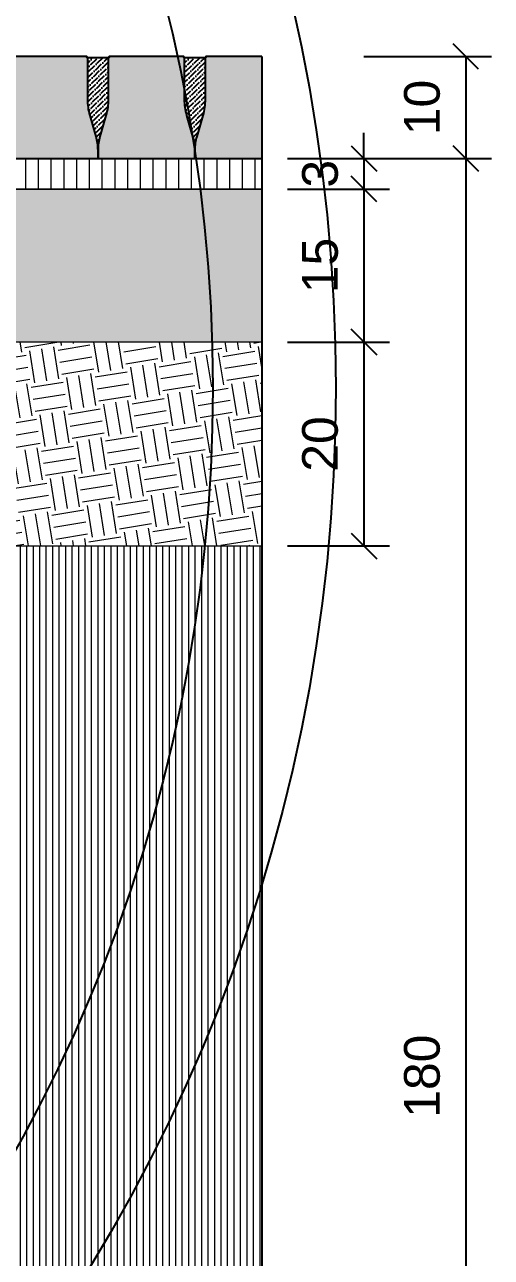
# Model space of a CAD drawing. Header units: metres. Extents: x -325 to 301, y -147 to 149.
# Drawn here: x 65.586 to 66.044, y 20.883 to 22.092 of the extents above; entities that cross this region are included whole.
import ezdxf

# ---------------------------------------------------------------- set-up
doc = ezdxf.new("R2010")
doc.units = ezdxf.units.M
doc.layers.get('Defpoints').update_dxf_attribs({"lineweight": 13})
doc.layers.add('-aux', color=50, linetype='Continuous', plot=False)
doc.layers.add('-AUX_MON', color=3, linetype='Continuous', plot=False)
doc.layers.add('0-TX-1_25', color=7, linetype='Continuous', true_color=0x3f4f7f)
doc.layers.add('EIT_3 TR sorra', color=7, linetype='Continuous', true_color=0xd8ceb0)
for name, color, linetype, lineweight, true_color in [('03-TR-Paviment_05_Open Joint Precast Pavements', 7, 'Continuous', 5, 0xb3b3b3), ('3-TR sorra granitica', 7, 'Continuous', 0, 0xf2dac9), ('3-TR tot_u', 7, 'Continuous', 5, 0x787878)]:
    doc.layers.add(name, color=color, linetype=linetype, lineweight=lineweight, true_color=true_color)
for name, color, linetype, lineweight in [('1-CM', 7, 'Continuous', 0), ('3-TR Seleccionat', 44, 'Continuous', 0), ('3-TR Tot-u', 37, 'Continuous', 0)]:
    doc.layers.add(name, color=color, linetype=linetype, lineweight=lineweight)
doc.layers.add('1-L- kodolé', color=7, linetype='Continuous')
doc.layers.add('1-SECCIÓ', color=1, linetype='Continuous')
doc.styles.get("Standard").update_dxf_attribs({"font": 'arial.ttf'})
doc.dimstyles.new('ISO-25', dxfattribs={"dimtxt": 0.1, "dimasz": 0.1, "dimexe": 0.1, "dimexo": 0.1, "dimgap": 0.1, "dimtad": 1, "dimdec": 0, "dimlfac": 100, "dimzin": 9, "dimtxsty": 'Standard', "dimblk": 'OBLIQUE', "dimcen": 0.1, "dimadec": 0, "dimazin": 0, "dimtfac": 1, "dimtdec": 0, "dimtmove": 0, "dimatfit": 3, "dimldrblk": 'OBLIQUE', "dimfxl": 1, "dimarcsym": 0})

# ---------------------------------------------------------------- blocks, each defined once
blk = doc.blocks.new('_Oblique')
at = {"color": 0, "lineweight": -2}
blk.add_line((-0.499999999995058, -0.4999999998130015), (0.500000000028669, 0.500000000163238), dxfattribs=at)
blk = doc.blocks.new('*D116')
at = {"layer": '0-TX-1_25', "color": 0, "lineweight": -2, "transparency": 16777216}
for p, q in [((65.91884178438852, 21.96043043152389), (65.91884178438852, 21.98543043152388)), ((65.8438302048072, 21.96043043152389), (65.94384178438852, 21.96043043152389)), ((65.91884178438852, 21.96043043152389), (65.91884178438852, 21.93043043076142)), ((65.84383021318634, 21.93043043076142), (65.94384178438852, 21.93043043076142)), ((65.91884178438852, 21.93043043076142), (65.91884178438852, 21.90543043076142))]:
    blk.add_line(p, q, dxfattribs=at)
at = {"layer": 'Defpoints', "color": 0, "transparency": 16777216}
for p in [(65.8188302048072, 21.96043043152389), (65.81883021318633, 21.93043043076142), (65.91884178438852, 21.93043043076142)]:
    blk.add_point(p, dxfattribs=at)
at = {"layer": '0-TX-1_25', "color": 0, "lineweight": -2, "transparency": 16777216, "xscale": 0.025, "yscale": 0.025, "zscale": 0.025}
for p, rotation in [((65.91884178438852, 21.96043043152389), 270), ((65.91884178438852, 21.93043043076142), 90)]:
    blk.add_blockref('_Oblique', p, dxfattribs=dict(at, rotation=rotation))
at = {"layer": '0-TX-1_25', "color": 0, "transparency": 16777216, "insert": (65.87595979257405, 21.94543043114263), "char_height": 0.035, "attachment_point": 5, "rotation": 90}
blk.add_mtext('3', dxfattribs=at)
blk = doc.blocks.new('*D117')
at = {"layer": '0-TX-1_25', "color": 0, "lineweight": -2, "transparency": 16777216}
for p, q in [((65.84383020480725, 21.93043043076141), (65.94383020480821, 21.93043043076141)), ((65.9188302048082, 21.93043043076141), (65.9188302048082, 21.78043021837835)), ((65.84383020480725, 21.78043021837835), (65.94383020480821, 21.78043021837835))]:
    blk.add_line(p, q, dxfattribs=at)
at = {"layer": 'Defpoints', "color": 0, "transparency": 16777216}
for p in [(65.81883020480724, 21.93043043076141), (65.81883020480724, 21.78043021837835), (65.9188302048082, 21.78043021837835)]:
    blk.add_point(p, dxfattribs=at)
at = {"layer": '0-TX-1_25', "color": 0, "lineweight": -2, "transparency": 16777216, "xscale": 0.025, "yscale": 0.025, "zscale": 0.025}
for p, rotation in [((65.9188302048082, 21.93043043076141), 90), ((65.9188302048082, 21.78043021837835), 270)]:
    blk.add_blockref('_Oblique', p, dxfattribs=dict(at, rotation=rotation))
at = {"layer": '0-TX-1_25', "color": 0, "transparency": 16777216, "insert": (65.87596015023793, 21.85543032456986), "char_height": 0.035, "attachment_point": 5, "rotation": 90}
blk.add_mtext('15', dxfattribs=at)
blk = doc.blocks.new('*D273')
at = {"layer": '0-TX-1_25', "color": 0, "lineweight": -2, "transparency": 16777216}
for p, q in [((65.91876400843456, 22.06043023768165), (66.04376400843456, 22.06043023768165)), ((66.01876400843456, 22.06043023768165), (66.01876400843456, 21.96043043152388)), ((65.91876400843456, 21.96043043152388), (66.04376400843456, 21.96043043152388))]:
    blk.add_line(p, q, dxfattribs=at)
at = {"layer": 'Defpoints', "color": 0, "transparency": 16777216}
for p in [(65.8188302048072, 22.06043023768165), (65.81883020767157, 21.96043043152388), (66.01876400843456, 21.96043043152388)]:
    blk.add_point(p, dxfattribs=at)
at = {"layer": '0-TX-1_25', "color": 0, "lineweight": -2, "transparency": 16777216, "xscale": 0.025, "yscale": 0.025, "zscale": 0.025}
for p, rotation in [((66.01876400843456, 22.06043023768165), 90), ((66.01876400843456, 21.96043043152388), 270)]:
    blk.add_blockref('_Oblique', p, dxfattribs=dict(at, rotation=rotation))
at = {"layer": '0-TX-1_25', "color": 0, "transparency": 16777216, "insert": (65.97589395386429, 22.01043033460274), "char_height": 0.035, "attachment_point": 5, "rotation": 90}
blk.add_mtext('10', dxfattribs=at)
blk = doc.blocks.new('*D274')
at = {"layer": '0-TX-1_25', "color": 0, "lineweight": -2, "transparency": 16777216}
for p, q in [((65.91876400843465, 21.96043023682924), (66.04376400843465, 21.96043023682924)), ((66.01876400843464, 21.96043023682924), (66.01876400843464, 20.16043023154279)), ((65.91876400843465, 20.16043023154279), (66.04376400843465, 20.16043023154279))]:
    blk.add_line(p, q, dxfattribs=at)
at = {"layer": 'Defpoints', "color": 0, "transparency": 16777216}
for p in [(65.81883020480724, 21.96043023682924), (64.80779410391537, 20.16043023154279), (66.01876400843464, 20.16043023154279)]:
    blk.add_point(p, dxfattribs=at)
at = {"layer": '0-TX-1_25', "color": 0, "lineweight": -2, "transparency": 16777216, "xscale": 0.025, "yscale": 0.025, "zscale": 0.025}
for p, rotation in [((66.01876400843464, 21.96043023682924), 90), ((66.01876400843464, 20.16043023154279), 270)]:
    blk.add_blockref('_Oblique', p, dxfattribs=dict(at, rotation=rotation))
at = {"layer": '0-TX-1_25', "color": 0, "transparency": 16777216, "insert": (65.97589395386437, 21.060430234186), "char_height": 0.035, "attachment_point": 5, "rotation": 90}
blk.add_mtext('180', dxfattribs=at)
blk = doc.blocks.new('*D334')
at = {"layer": '0-TX-1_25', "color": 0, "lineweight": -2, "transparency": 16777216}
for p, q in [((65.8438302048072, 21.78043021837835), (65.9438302048083, 21.78043021837835)), ((65.91883020480829, 21.78043021837835), (65.91883020480829, 21.5804304307614)), ((65.84383020480722, 21.5804304307614), (65.9438302048083, 21.5804304307614))]:
    blk.add_line(p, q, dxfattribs=at)
at = {"layer": 'Defpoints', "color": 0, "transparency": 16777216}
for p in [(65.8188302048072, 21.78043021837835), (65.81883020480721, 21.5804304307614), (65.91883020480829, 21.5804304307614)]:
    blk.add_point(p, dxfattribs=at)
at = {"layer": '0-TX-1_25', "color": 0, "lineweight": -2, "transparency": 16777216, "xscale": 0.025, "yscale": 0.025, "zscale": 0.025}
for p, rotation in [((65.91883020480829, 21.78043021837835), 90), ((65.91883020480829, 21.5804304307614), 270)]:
    blk.add_blockref('_Oblique', p, dxfattribs=dict(at, rotation=rotation))
at = {"layer": '0-TX-1_25', "color": 0, "transparency": 16777216, "insert": (65.87596015023801, 21.68043032456985), "char_height": 0.035, "attachment_point": 5, "rotation": 90}
blk.add_mtext('20', dxfattribs=at)

msp = doc.modelspace()

# ---------------------------------------------------------------- hatches: boundary and pattern name
at = {"layer": '03-TR-Paviment_05_Open Joint Precast Pavements'}
h = msp.add_hatch(color=256, dxfattribs=at)
h.dxf.hatch_style = 1
edge = h.paths.add_edge_path()
edge.add_line((65.65806252329467, 21.96043022945177), (65.65806252469166, 21.96862600780678))
edge.add_arc((65.60964496141666, 21.96862600677638), 0.04841756327499525, 1.219338626628907e-06, 15.99902034572571)
edge.add_line((65.65618713858395, 21.98197090010744), (65.65024049772738, 22.00271063521159))
edge.add_arc((65.70517166995283, 22.01846087604396), 0.0571445865182339, 179.9999984310422, 195.9990175573257, ccw=False)
edge.add_line((65.6480270834346, 22.01846087760877), (65.64802708296894, 22.0595861518721))
edge.add_line((65.64802708296894, 22.0595861518721), (65.64722987782999, 22.05958615280342))
edge.add_line((65.64722987782999, 22.05958615280342), (65.64722987876131, 22.06043022861358))
edge.add_line((65.64722987876131, 22.06043022861358), (65.57393208385302, 22.06043022907924))
edge.add_line((65.57393208385302, 22.06043022907924), (65.57393208385302, 22.05958615094077))
edge.add_line((65.57393208385302, 22.05958615094077), (65.57313487778275, 22.05958615559739))
edge.add_line((65.57313487778275, 22.05958615559739), (65.57313487871407, 22.01846087807444))
edge.add_arc((65.51599029053905, 22.01846087627679), 0.0571445881750208, -15.999017323877013, 1.802404426598514e-06, ccw=False)
edge.add_line((65.57092146442129, 22.00271063521159), (65.56497482449605, 21.98197089591649))
edge.add_arc((65.6115169902987, 21.96862600587202), 0.04841755144470012, 164.00097968618, 179.9999988125707)
edge.add_line((65.563099438854, 21.96862600687545), (65.56309943978532, 21.96043022852045))
edge.add_line((65.56309943978532, 21.96043022852045), (65.65806252329467, 21.96043022945177))
h = msp.add_hatch(color=256, dxfattribs=at)
h.dxf.hatch_style = 1
edge = h.paths.add_edge_path()
edge.add_line((65.75302560959796, 21.96043022407596), (65.75302561099494, 21.96862600243097))
edge.add_arc((65.70460804771994, 21.96862600140057), 0.04841756327499525, 1.219338626628907e-06, 15.99902034572571)
edge.add_line((65.75115022488723, 21.98197089473163), (65.74520358403066, 22.00271062983578))
edge.add_arc((65.80013475625611, 22.01846087066815), 0.0571445865182339, 179.9999984310422, 195.9990175573257, ccw=False)
edge.add_line((65.74299016973788, 22.01846087223296), (65.74299016927222, 22.05958614649629))
edge.add_line((65.74299016927222, 22.05958614649629), (65.74219296413327, 22.05958614742761))
edge.add_line((65.74219296413327, 22.05958614742761), (65.74219296506459, 22.06043022323777))
edge.add_line((65.74219296506459, 22.06043022323777), (65.6688951701563, 22.06043022370343))
edge.add_line((65.6688951701563, 22.06043022370343), (65.6688951701563, 22.05958614556496))
edge.add_line((65.6688951701563, 22.05958614556496), (65.66809796408603, 22.05958615022158))
edge.add_line((65.66809796408603, 22.05958615022158), (65.66809796501735, 22.01846087269863))
edge.add_arc((65.61095337684233, 22.01846087090098), 0.0571445881750208, -15.999017323877013, 1.802404426598514e-06, ccw=False)
edge.add_line((65.66588455072457, 22.00271062983578), (65.65993791079933, 21.98197089054068))
edge.add_arc((65.70648007660198, 21.96862600049621), 0.04841755144470012, 164.00097968618, 179.9999988125707)
edge.add_line((65.65806252515728, 21.96862600149964), (65.6580625260886, 21.96043022314464))
edge.add_line((65.6580625260886, 21.96043022314464), (65.75302560959796, 21.96043022407596))
h = msp.add_hatch(color=256, dxfattribs=at)
h.dxf.hatch_style = 1
edge = h.paths.add_edge_path()
edge.add_line((65.81883020480717, 21.96043022332434), (65.81883020480717, 22.06043022288853))
edge.add_line((65.81883020480717, 22.06043022288853), (65.76385825645959, 22.06043022323777))
edge.add_line((65.76385825645959, 22.06043022323777), (65.76385825645959, 22.0595861450993))
edge.add_line((65.76385825645959, 22.0595861450993), (65.76306105038931, 22.05958614975592))
edge.add_line((65.76306105038931, 22.05958614975592), (65.76306105132063, 22.01846087223296))
edge.add_arc((65.7059164631458, 22.01846087043529), 0.05714458817483606, -15.999017418786082, 1.7075473124350538e-06, ccw=False)
edge.add_line((65.76084763702785, 22.00271062937011), (65.75490099710261, 21.98197089007502))
edge.add_arc((65.80144316290452, 21.96862600003065), 0.04841755144396138, 164.0009796860561, 179.9999988126927)
edge.add_line((65.75302561146056, 21.96862600103398), (65.75302561239188, 21.96043022267898))
edge.add_line((65.75302561239188, 21.96043022267898), (65.81883020480717, 21.96043022332434))
at = {"layer": '3-TR Seleccionat'}
h = msp.add_hatch(dxfattribs=at)
h.set_pattern_fill('ANSI31', color=256, scale=0.002, angle=225, style=0)
h.set_pattern_definition([(270, (441139.7760177886, -650815.0060031248), (-0.00635, -1.734723475976807e-18), [])])
h.paths.add_polyline_path([(64.8079300394395, 19.00873812584505), (64.60834199929445, 19.96043023154279), (63.85255220055002, 19.96043023154279), (63.61945598668057, 21.58042991498475), (62.81883020480718, 21.58042971085115), (62.81883020480723, 19.0087381265639)])
h.paths.add_polyline_path([(64.84231306043449, 21.58043021274953), (64.60834199929445, 19.96043023154279), (64.80920793470463, 19.00873812625365), (65.81883016015794, 19.0087381261553), (65.81883024945647, 21.58043043076142)])
at = {"layer": '3-TR sorra granitica'}
h = msp.add_hatch(dxfattribs=at)
h.set_pattern_fill('LINE', color=256, scale=0.09999999999999998, angle=54.35352778411538, style=0)
h.set_pattern_definition([(90.00000002286349, (86.08728029368771, 230.1160788011444), (-0.0125, -4.988090669677536e-12), [])])
h.paths.add_polyline_path([(65.81883020480717, 21.96043043152388), (65.81883020480717, 21.93043043076141), (64.87176683923406, 21.93036924070436), (64.87199827674272, 21.94043023140159), (64.87144710223052, 21.96043040945057)])
at = {"layer": '3-TR Tot-u'}
h = msp.add_hatch(dxfattribs=at)
h.set_pattern_fill('EARTH', color=256, scale=0.005, angle=-80.8247561036608)
h.set_pattern_definition([(279.1752438963392, (-136.2897018543543, -27.59225882432478), (0.03640645211205976, -0.02628108149624554), [0.03175, -0.03175]), (279.1752438963392, (-136.2779479418028, -27.59036031733431), (0.03640645211205976, -0.02628108149624554), [0.03175, -0.03175]), (279.1752438963392, (-136.2661940292512, -27.58846181034385), (0.03640645211205976, -0.02628108149624554), [0.03175, -0.03175]), (9.175243896339197, (-136.2616432227372, -27.59174694553088), (0.02628108149624554, 0.03640645211205976), [0.03175, -0.03175]), (9.175243896339197, (-136.2597447157468, -27.60350085808244), (0.02628108149624554, 0.03640645211205976), [0.03175, -0.03175]), (9.175243896339197, (-136.2578462087563, -27.61525477063399), (0.02628108149624554, 0.03640645211205976), [0.03175, -0.03175])])
h.paths.add_polyline_path([(65.04390772797792, 21.58043049061117), (65.81883026855665, 21.58043064314449), (65.81883014105769, 21.78043021837834), (64.87219005368169, 21.7806082015363), (64.84231306043449, 21.58043021274953)])
at = {"layer": '3-TR tot_u'}
h = msp.add_hatch(dxfattribs=at)
h.set_pattern_fill('AR-CONC', color=256, scale=0.0002, angle=90.26641431039367)
h.set_pattern_definition([(140.2664143103937, (0, 0), (0.003018358551071247, 0.03645136258436954), [0.00381, -0.04191]), (85.26641431039367, (0, 0), (-0.03817818106754276, -0.007226282933233686), [0.003048, -0.033528116834]), (190.7178590103937, (0.0002515291989505412, 0.00303760379549535), (-0.03515982095845395, 0.02922507956224307), [0.00323800176, -0.03561804892000001]), (136.4506143103937, (-0.01015989016702095, -4.724186777635338e-05), (0.00815628255818146, 0.05425431968784703), [0.005715, -0.062865]), (186.9019719203937, (-0.009480205400657233, 0.004473947399305163), (-0.04970546584793135, 0.04725021761608914), [0.004857004628, -0.053427121632]), (81.45056548039366, (-0.01015989016702095, -4.724186777635338e-05), (-0.04970546584550613, 0.04725021761879526), [0.004571993414, -0.050291946384]), (111.2664143103937, (-0.007643538559153892, 0.005044513682678211), (0.02031182351307306, 0.03041765279537408), [0.00381, -0.04191]), (56.2664143103937, (-0.007643538559153892, 0.005044513682678211), (-0.03689466829018208, 0.01218898497184377), [0.003048, -0.033528]), (161.7178593103937, (-0.005950886589510681, 0.00757931808118802), (-0.01658284496692729, 0.04260663769872181), [0.00323800176, -0.03561798751999999]), (127.7664143103937, (0, 0), (-0.01691369723239765, 0.0005390813352213942), [0, -0.0331216, 0, -0.034036, 0, -0.033655]), (97.76641431039367, (0, 0), (-0.02009803784807661, 0.01327062430379522), [0, -0.0194056, 0, -0.0323596, 0, -0.012827]), (57.76641431039366, (5.267468257063401e-05, -0.01132827753622836), (0.001019642850235293, 0.02712315336894964), [0, -0.0127, 0, -0.039624, 0, -0.052578]), (47.76641431039366, (7.62956164588107e-05, -0.01640822261973884), (-0.005222997154178432, 0.02960187044262312), [0, -0.01651, 0, -0.0263144, 0, -0.037338])])
h.paths.add_polyline_path([(65.04390763872591, 21.7804302782281), (65.81883022393062, 21.78043043076141), (65.81883018568374, 21.93043043128231), (64.89335233410372, 21.93043023983563), (64.87176683923406, 21.93036924070426), (64.87219055664991, 21.78043021837832)])
at = {"layer": 'EIT_3 TR sorra'}
h = msp.add_hatch(dxfattribs=at)
h.set_pattern_fill('ANSI36', color=256, scale=0.00107500000000001, angle=-0.5674542776849184, style=0, double=1)
h.set_pattern_definition([(44.43254572231508, (41.88697233656417, -17.58754979145921), (0.001875725221223454, 0.006618718369032534), [0.008532812500000079, -0.001706562500000016, 0, -0.001706562500000016])])
edge = h.paths.add_edge_path()
edge.add_line((65.65806252515732, 21.96042673455351), (65.658062524226, 21.96862251290851))
edge.add_arc((65.60964497182218, 21.96862251710813), 0.04841755240381947, 359.9999950303082, 375.9990141564223)
edge.add_line((65.65618713998093, 21.98196740241521), (65.65024050052135, 22.00270714077898))
edge.add_arc((65.70517167582776, 22.01845738373383), 0.05714459006485122, 179.9999996253441, 195.9990187515631, ccw=False)
edge.add_line((65.6480270857629, 22.0184573841075), (65.64802708622854, 22.05958615280342))
edge.add_line((65.64802708622854, 22.05958615280342), (65.66809796594869, 22.05958615094077))
edge.add_line((65.66809796594869, 22.05958615094077), (65.66809796362041, 22.01845738364183))
edge.add_arc((65.61095337047516, 22.01845738114568), 0.05714459314525305, -15.999016623552507, 2.5027583774317463e-06, ccw=False)
edge.add_line((65.66588454932763, 22.002707139382), (65.65993790893673, 21.98196740055257))
edge.add_arc((65.70648006834563, 21.96862251309612), 0.04841754458529162, 164.0009805447489, 179.9999996709608)
edge.add_line((65.65806252376034, 21.96862251337418), (65.65806252469166, 21.96042673408785))
h = msp.add_hatch(dxfattribs=at)
h.set_pattern_fill('ANSI36', color=256, scale=0.00107500000000001, angle=-0.5674542776849184, style=0, double=1)
h.set_pattern_definition([(44.43254572231508, (41.98193542286745, -17.58754979683502), (0.001875725221223454, 0.006618718369032534), [0.008532812500000079, -0.001706562500000016, 0, -0.001706562500000016])])
edge = h.paths.add_edge_path()
edge.add_line((65.7530256114606, 21.9604267291777), (65.75302561052928, 21.9686225075327))
edge.add_arc((65.70460805812546, 21.96862251173232), 0.04841755240381947, 359.9999950303082, 375.9990141564223)
edge.add_line((65.75115022628421, 21.9819673970394), (65.74520358682463, 22.00270713540317))
edge.add_arc((65.80013476213104, 22.01845737835802), 0.05714459006485122, 179.9999996253441, 195.9990187515631, ccw=False)
edge.add_line((65.74299017206619, 22.01845737873169), (65.74299017253182, 22.05958614742761))
edge.add_line((65.74299017253182, 22.05958614742761), (65.76306105225197, 22.05958614556496))
edge.add_line((65.76306105225197, 22.05958614556496), (65.76306104992369, 22.01845737826602))
edge.add_arc((65.70591645677844, 22.01845737576987), 0.05714459314525305, -15.999016623552507, 2.5027583774317463e-06, ccw=False)
edge.add_line((65.76084763563091, 22.00270713400619), (65.75490099524, 21.98196739517676))
edge.add_arc((65.80144315464891, 21.96862250772031), 0.04841754458529162, 164.0009805447489, 179.9999996709608)
edge.add_line((65.75302561006362, 21.96862250799837), (65.75302561099494, 21.96042672871204))

# ---------------------------------------------------------------- linework, layer by layer
at = {"layer": '-aux'}
for points in [[(65.65806252469166, 21.96042673408785), (65.65806252515732, 21.96042673455351), (65.658062524226, 21.96862251290851, 0.06992251114754273), (65.65618713998093, 21.98196740241521), (65.65024050052135, 22.00270714077898, -0.06992251114800961), (65.6480270857629, 22.0184573841075), (65.64802708622854, 22.05958615280342), (65.66809796594869, 22.05958615094077), (65.66809796362041, 22.01845738364183, -0.0699225111484148), (65.66588454932763, 22.002707139382), (65.65993790893673, 21.98196740055257, 0.06992251114798485), (65.65806252376034, 21.96862251337418), (65.65806252469166, 21.96042673408785), (65.65806252515732, 21.96042673455351)], [(65.75302561099494, 21.96042672871204), (65.7530256114606, 21.9604267291777), (65.75302561052928, 21.9686225075327, 0.06992251114754273), (65.75115022628421, 21.9819673970394), (65.74520358682463, 22.00270713540317, -0.06992251114800961), (65.74299017206619, 22.01845737873169), (65.74299017253182, 22.05958614742761), (65.76306105225197, 22.05958614556496), (65.76306104992369, 22.01845737826602, -0.0699225111484148), (65.76084763563091, 22.00270713400619), (65.75490099524, 21.98196739517676, 0.06992251114798485), (65.75302561006362, 21.96862250799837), (65.75302561099494, 21.96042672871204), (65.7530256114606, 21.9604267291777)]]:
    msp.add_lwpolyline(points, format="xyb", dxfattribs=at)
at = {"layer": '-AUX_MON'}
for radius in [1.660836223737217, 1.540138442924032]:
    msp.add_circle((64.23044709992696, 21.73543032151288), radius, dxfattribs=at)
at = {"layer": '1-CM'}
msp.add_line((65.81883020480717, 21.78043021837834), (64.87219005368169, 21.7806082015363), dxfattribs=at)
msp.add_lwpolyline([(65.81883020480717, 21.96043043152388), (65.81883020480717, 21.93043043076141), (64.87176683923406, 21.93036924070436), (64.87199827674272, 21.94043023140159), (64.87199827674272, 21.94043023140159), (64.87144710223052, 21.96043040945057)], close=True, dxfattribs=at)
for points in [[(65.81883020480717, 21.7804304758378), (64.92341717151216, 21.78043024750234), (64.87219055664991, 21.78043021837832), (64.87176666685468, 21.93043023983563), (65.81883020480717, 21.93043047648168)], [(64.84231306043449, 21.58043021274953), (65.81883020480718, 21.58043021274955)]]:
    msp.add_lwpolyline(points, dxfattribs=at)
at = {"layer": '1-L- kodolé'}
for points in [[(65.65806252329467, 21.96043022945177), (65.65806252469166, 21.96862600780678, 0.06992251114875708), (65.65618713858395, 21.98197090010744), (65.65024049772738, 22.00271063521159, -0.0699225111482901), (65.6480270834346, 22.01846087760877), (65.64802708296894, 22.0595861518721), (65.64722987782999, 22.05958615280342), (65.64722987876131, 22.06043022861358), (65.57393208385302, 22.06043022907924), (65.57393208385302, 22.05958615094077), (65.57313487778275, 22.05958615559739), (65.57313487871407, 22.01846087807444, -0.0699225111482901), (65.57092146442129, 22.00271063521159), (65.56497482449605, 21.98197089591649, 0.06992251114875708), (65.563099438854, 21.96862600687545), (65.56309943978532, 21.96043022852045)], [(65.75302560959796, 21.96043022407596), (65.75302561099494, 21.96862600243097, 0.06992251114875708), (65.75115022488723, 21.98197089473163), (65.74520358403066, 22.00271062983578, -0.0699225111482901), (65.74299016973788, 22.01846087223296), (65.74299016927222, 22.05958614649629), (65.74219296413327, 22.05958614742761), (65.74219296506459, 22.06043022323777), (65.6688951701563, 22.06043022370343), (65.6688951701563, 22.05958614556496), (65.66809796408603, 22.05958615022158), (65.66809796501735, 22.01846087269863, -0.0699225111482901), (65.66588455072457, 22.00271062983578), (65.65993791079933, 21.98197089054068, 0.06992251114875708), (65.65806252515728, 21.96862600149964), (65.6580625260886, 21.96043022314464)]]:
    msp.add_lwpolyline(points, format="xyb", close=True, dxfattribs=at)
msp.add_lwpolyline([(65.81883020480717, 22.06043022288853), (65.76385825645959, 22.06043022323777), (65.76385825645959, 22.0595861450993), (65.76306105038931, 22.05958614975592), (65.76306105132063, 22.01846087223296, -0.0699225111482901), (65.76084763702785, 22.00271062937011), (65.75490099710261, 21.98197089007502, 0.06992251114875708), (65.75302561146056, 21.96862600103398), (65.75302561239188, 21.96043022267898), (65.81883020480717, 21.96043022332434)], format="xyb", dxfattribs=at)
at = {"layer": '1-SECCIÓ'}
msp.add_lwpolyline([(65.81883020480717, 22.06043023768164), (65.81883020480723, 19.00873812620448)], dxfattribs=at)

# ---------------------------------------------------------------- dimensions: what is measured, and where the dimension line sits
at = {"layer": '0-TX-1_25'}
for base, p1, p2, picture, middle in [((66.01876400843456, 21.96043043152388), (65.81883020480717, 22.06043023768164), (65.81883020767154, 21.96043043152387), '*D273', (65.97589395386429, 22.01043033460274)), ((66.01876400843464, 20.16043023154279), (65.81883020480721, 21.96043023682924), (64.80779410391534, 20.16043023154279), '*D274', (65.97589395386437, 21.060430234186)), ((65.9188302048082, 21.78043021837835), (65.81883020480721, 21.9304304307614), (65.81883020480721, 21.78043021837834), '*D117', (65.87596015023793, 21.85543032456986)), ((65.91883020480829, 21.5804304307614), (65.81883020480717, 21.78043021837834), (65.81883020480718, 21.5804304307614), '*D334', (65.87596015023801, 21.68043032456985))]:
    dim = msp.add_linear_dim(base=base, p1=p1, p2=p2, angle=90, dimstyle='ISO-25', override={"dimtxt": 0.035, "dimasz": 0.025, "dimexe": 0.025, "dimexo": 0.025, "dimgap": 0.025, "dimblk1": 'Oblique', "dimblk2": 'Oblique', "dimsah": 1, "dimfxl": 0.1, "dimfxlon": 1, "dimarcsym": 1}, dxfattribs=at)
    dim.commit()
    dim.dimension.update_dxf_attribs({"geometry": picture, "text_midpoint": middle})
dim = msp.add_linear_dim(base=(65.91884178438852, 21.93043043076142), p1=(65.81883020480717, 21.96043043152388), p2=(65.8188302131863, 21.93043043076141), angle=90, dimstyle='ISO-25', override={"dimtxt": 0.035, "dimasz": 0.025, "dimexe": 0.025, "dimexo": 0.025, "dimgap": 0.025, "dimblk1": 'Oblique', "dimblk2": 'Oblique', "dimsah": 1, "dimfxl": 0.1, "dimfxlon": 1, "dimarcsym": 1}, dxfattribs=at)
dim.commit()
dim.dimension.update_dxf_attribs({"geometry": '*D116', "text_midpoint": (65.9188417843885, 21.94543043114263), "dimtype": 160})

doc.saveas('drawing.dxf')
